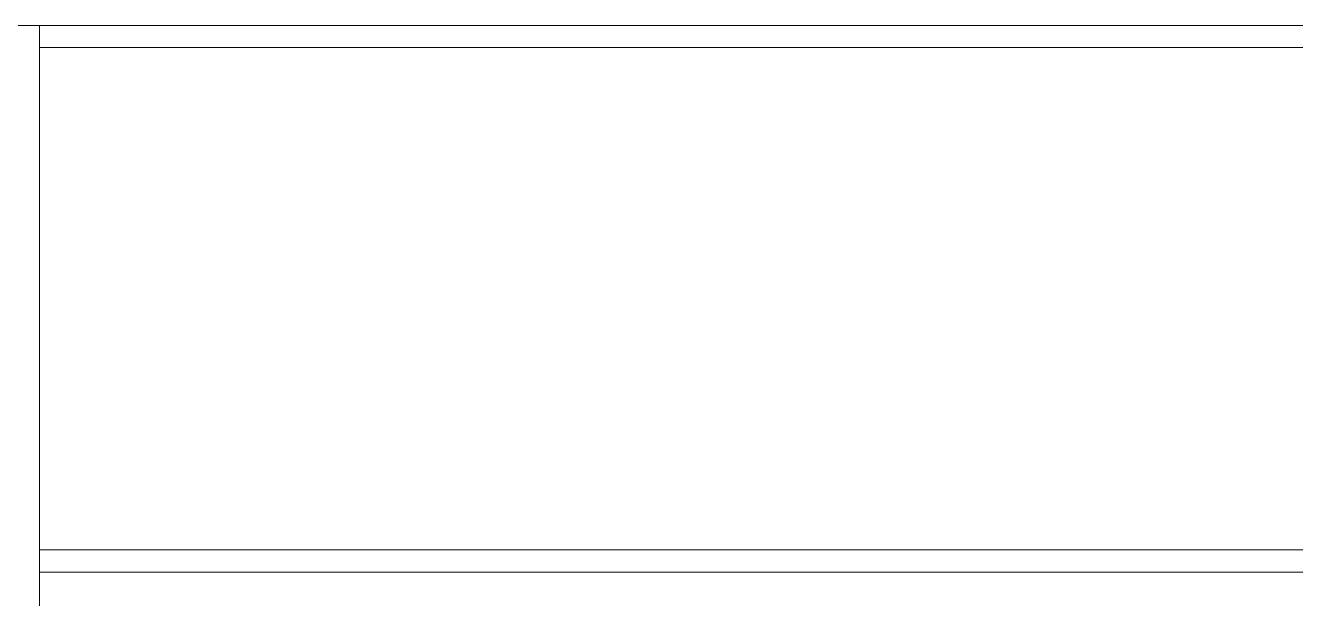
# Model space of a CAD drawing. Header units: metres. Extents: x 0 to 63075, y 0 to 44550.
# Drawn here: x 37342.7 to 37823.7, y 33455.2 to 33672.2 of the extents above; entities that cross this region are included whole.
import ezdxf

# ---------------------------------------------------------------- set-up
doc = ezdxf.new("R2010")
doc.units = ezdxf.units.M
doc.header["$LTSCALE"] = 75
doc.linetypes.add('DASHED2', pattern=[0.375, 0.25, -0.125])
doc.layers.add('SDM', color=7, linetype='Continuous')
doc.layers.add('SL1', color=8, linetype='Continuous')

# ---------------------------------------------------------------- blocks, each defined once
blk = doc.blocks.new('A$C24fbfe94')
at = {"layer": 'SL1', "lineweight": 0}
for p, q in [((3973.01, 4290), (3962.31, 4290)), ((4547.11, 4290), (3973.01, 4290)), ((3973.01, 4290), (3973.01, 569)), ((4547.11, 4281.6), (3973.01, 4281.6)), ((4547.11, 4091.4), (3973.01, 4091.4)), ((3973.01, 4083), (4547.11, 4083))]:
    blk.add_line(p, q, dxfattribs=at)
at = {"layer": 'SL1', "linetype": 'DASHED2', "lineweight": 0}
blk.add_line((3973.01, 4290), (3973.01, 4083), dxfattribs=at)

msp = doc.modelspace()

# ---------------------------------------------------------------- block references
at = {"layer": 'SDM'}
msp.add_blockref('A$C24fbfe94', (33375.01, 29382.2), dxfattribs=at)

doc.saveas('drawing.dxf')
